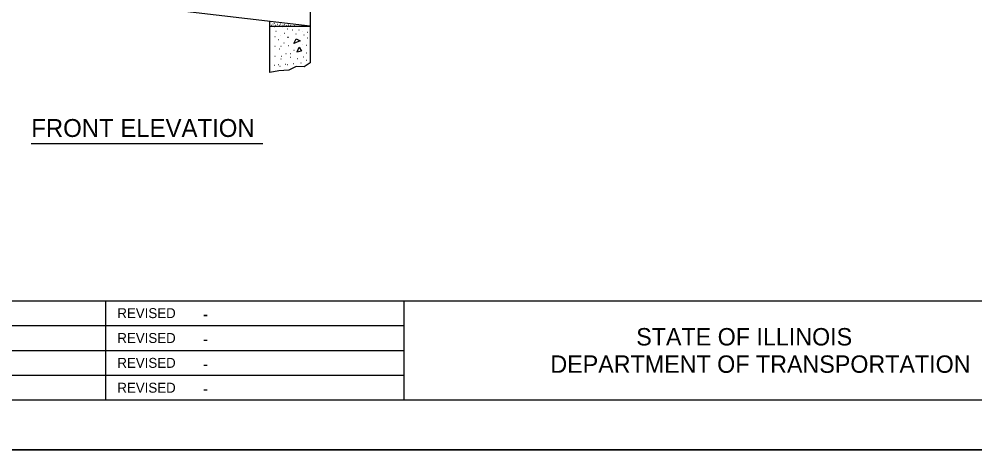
# Model space of a CAD drawing. Extents: x 0 to 2.83, y -0.12 to 1.83.
# Drawn here: x 0.859 to 1.66, y 0 to 0.361 of the extents above; entities that cross this region are included whole.
import ezdxf

# ---------------------------------------------------------------- set-up
doc = ezdxf.new("R2010")
doc.units = 0
for name, color, linetype in [('RD_Pr_Roadway_Notes', 7, 'Continuous'), ('SH_General_Details', 7, 'Continuous'), ('SH_Printer_Plotting_Border', 7, 'Continuous')]:
    doc.layers.add(name, color=color, linetype=linetype)

msp = doc.modelspace()

# ---------------------------------------------------------------- linework, layer by layer
at = {"layer": 'RD_Pr_Roadway_Notes'}
msp.add_line((0.86898, 0.25665), (1.06308, 0.25665), dxfattribs=at)
at = {"layer": 'SH_General_Details'}
for p, q in [((1.10273, 0.60087), (1.10273, 0.32429)), ((1.10273, 0.35495), (0.81758, 0.38865)), ((1.06913, 0.3161), (1.06913, 0.35892)), ((1.06913, 0.35495), (1.10273, 0.35495)), ((1.06998, 0.35795), (1.07024, 0.35795)), ((1.07028, 0.3559), (1.07055, 0.3559)), ((1.07141, 0.35693), (1.07167, 0.35693)), ((1.07265, 0.3547), (1.07292, 0.3547)), ((1.07284, 0.35764), (1.07311, 0.35764)), ((1.07345, 0.3559), (1.07372, 0.3559)), ((1.0754, 0.35662), (1.07566, 0.35662)), ((1.07693, 0.3559), (1.0772, 0.3559)), ((1.07795, 0.35693), (1.07822, 0.35693)), ((1.0792, 0.35423), (1.07947, 0.35423)), ((1.08, 0.3558), (1.08027, 0.3558)), ((1.08123, 0.35652), (1.08149, 0.35652)), ((1.08297, 0.3557), (1.08323, 0.3557)), ((1.08388, 0.35282), (1.08415, 0.35282)), ((1.0845, 0.35631), (1.08477, 0.35631)), ((1.08634, 0.3556), (1.08661, 0.3556)), ((1.08961, 0.3555), (1.08988, 0.3555)), ((1.09289, 0.35539), (1.09315, 0.35539)), ((1.07312, 0.34627), (1.07339, 0.34627)), ((1.07406, 0.35095), (1.07432, 0.35095)), ((1.0778, 0.34721), (1.07807, 0.34721)), ((1.08107, 0.34908), (1.08134, 0.34908)), ((1.08341, 0.3458), (1.08368, 0.3458)), ((1.08435, 0.3458), (1.08462, 0.3458)), ((1.08809, 0.35189), (1.08836, 0.35189)), ((1.0909, 0.34861), (1.09117, 0.34861)), ((1.09324, 0.35189), (1.09351, 0.35189)), ((1.09652, 0.35095), (1.09678, 0.35095)), ((1.09745, 0.34768), (1.09772, 0.34768)), ((1.10026, 0.35002), (1.10053, 0.35002)), ((1.10026, 0.34534), (1.10053, 0.34534)), ((1.07312, 0.33832), (1.07339, 0.33832)), ((1.07639, 0.34393), (1.07666, 0.34393)), ((1.07827, 0.33832), (1.07853, 0.33832)), ((1.08061, 0.34113), (1.08087, 0.34113)), ((1.08435, 0.33879), (1.08462, 0.33879)), ((1.09652, 0.33972), (1.09678, 0.33972)), ((1.09979, 0.33925), (1.10006, 0.33925)), ((1.07312, 0.3299), (1.07339, 0.3299)), ((1.07686, 0.33598), (1.07713, 0.33598)), ((1.07873, 0.3299), (1.079, 0.3299)), ((1.08248, 0.33224), (1.08274, 0.33224)), ((1.08622, 0.33224), (1.08649, 0.33224)), ((1.08622, 0.32896), (1.08649, 0.32896)), ((1.08903, 0.33504), (1.0893, 0.33504)), ((1.09698, 0.32943), (1.09725, 0.32943)), ((1.09979, 0.3327), (1.10006, 0.3327)), ((1.07265, 0.32241), (1.07292, 0.32241)), ((1.07639, 0.32288), (1.07666, 0.32288)), ((1.07733, 0.32147), (1.0776, 0.32147)), ((1.07827, 0.32756), (1.07853, 0.32756)), ((1.08201, 0.32334), (1.08228, 0.32334)), ((1.08388, 0.32288), (1.08415, 0.32288)), ((1.08856, 0.32381), (1.08883, 0.32381)), ((1.09184, 0.32802), (1.0921, 0.32802)), ((1.09511, 0.32428), (1.09538, 0.32428)), ((1.09979, 0.32662), (1.10006, 0.32662)), ((0.16666, 0.125), (2.79166, 0.125)), ((0.93118, 0.125), (0.93118, 0.04167)), ((1.18118, 0.125), (1.18118, 0.04167)), ((0.41452, 0.10417), (1.18118, 0.10417)), ((0.41452, 0.08333), (1.18118, 0.08333)), ((0.41452, 0.0625), (1.18118, 0.0625)), ((2.83333, 0), (-0.00001, 0))]:
    msp.add_line(p, q, dxfattribs=at)
msp.add_lwpolyline([(0.16666, 1.79167), (2.79166, 1.79167), (2.79166, 0.04167), (0.16666, 0.04167)], close=True, dxfattribs=at)
for points in [[(1.08903, 0.34051), (1.09097, 0.34445), (1.0945, 0.34278), (1.08899, 0.34043)], [(1.09177, 0.33346), (1.09364, 0.33734), (1.09564, 0.33407), (1.09173, 0.33333)], [(1.10273, 0.32429), (1.09769, 0.32101), (1.0911, 0.32135), (1.08485, 0.31808), (1.07665, 0.31774), (1.06913, 0.3161)]]:
    msp.add_lwpolyline(points, dxfattribs=at)
at = {"layer": 'SH_Printer_Plotting_Border'}
msp.add_lwpolyline([(-0.00001, 0), (2.83333, 0), (2.83333, 1.83333), (-0.00001, 1.83333)], close=True, dxfattribs=at)

# ---------------------------------------------------------------- texts
at = {"layer": 'RD_Pr_Roadway_Notes'}
msp.add_text('FRONT ELEVATION', height=0.015, dxfattribs=at).set_placement((0.86904, 0.26223))
at = {"layer": 'SH_General_Details'}
for s, height, p in [('REVISED', 0.008333, (0.94118, 0.11042)), ('-', 0.01, (1.01282, 0.10875)), ('REVISED', 0.008333, (0.94118, 0.08958)), ('STATE OF ILLINOIS', 0.0145835, (1.37608, 0.0875)), ('-', 0.01, (1.01282, 0.08792)), ('REVISED', 0.008333, (0.94118, 0.06875)), ('DEPARTMENT OF TRANSPORTATION', 0.0145835, (1.30415, 0.06458)), ('-', 0.01, (1.01282, 0.06708)), ('REVISED', 0.008333, (0.94118, 0.04792)), ('-', 0.01, (1.01282, 0.04625))]:
    msp.add_text(s, height=height, dxfattribs=at).set_placement(p)

doc.saveas('drawing.dxf')
